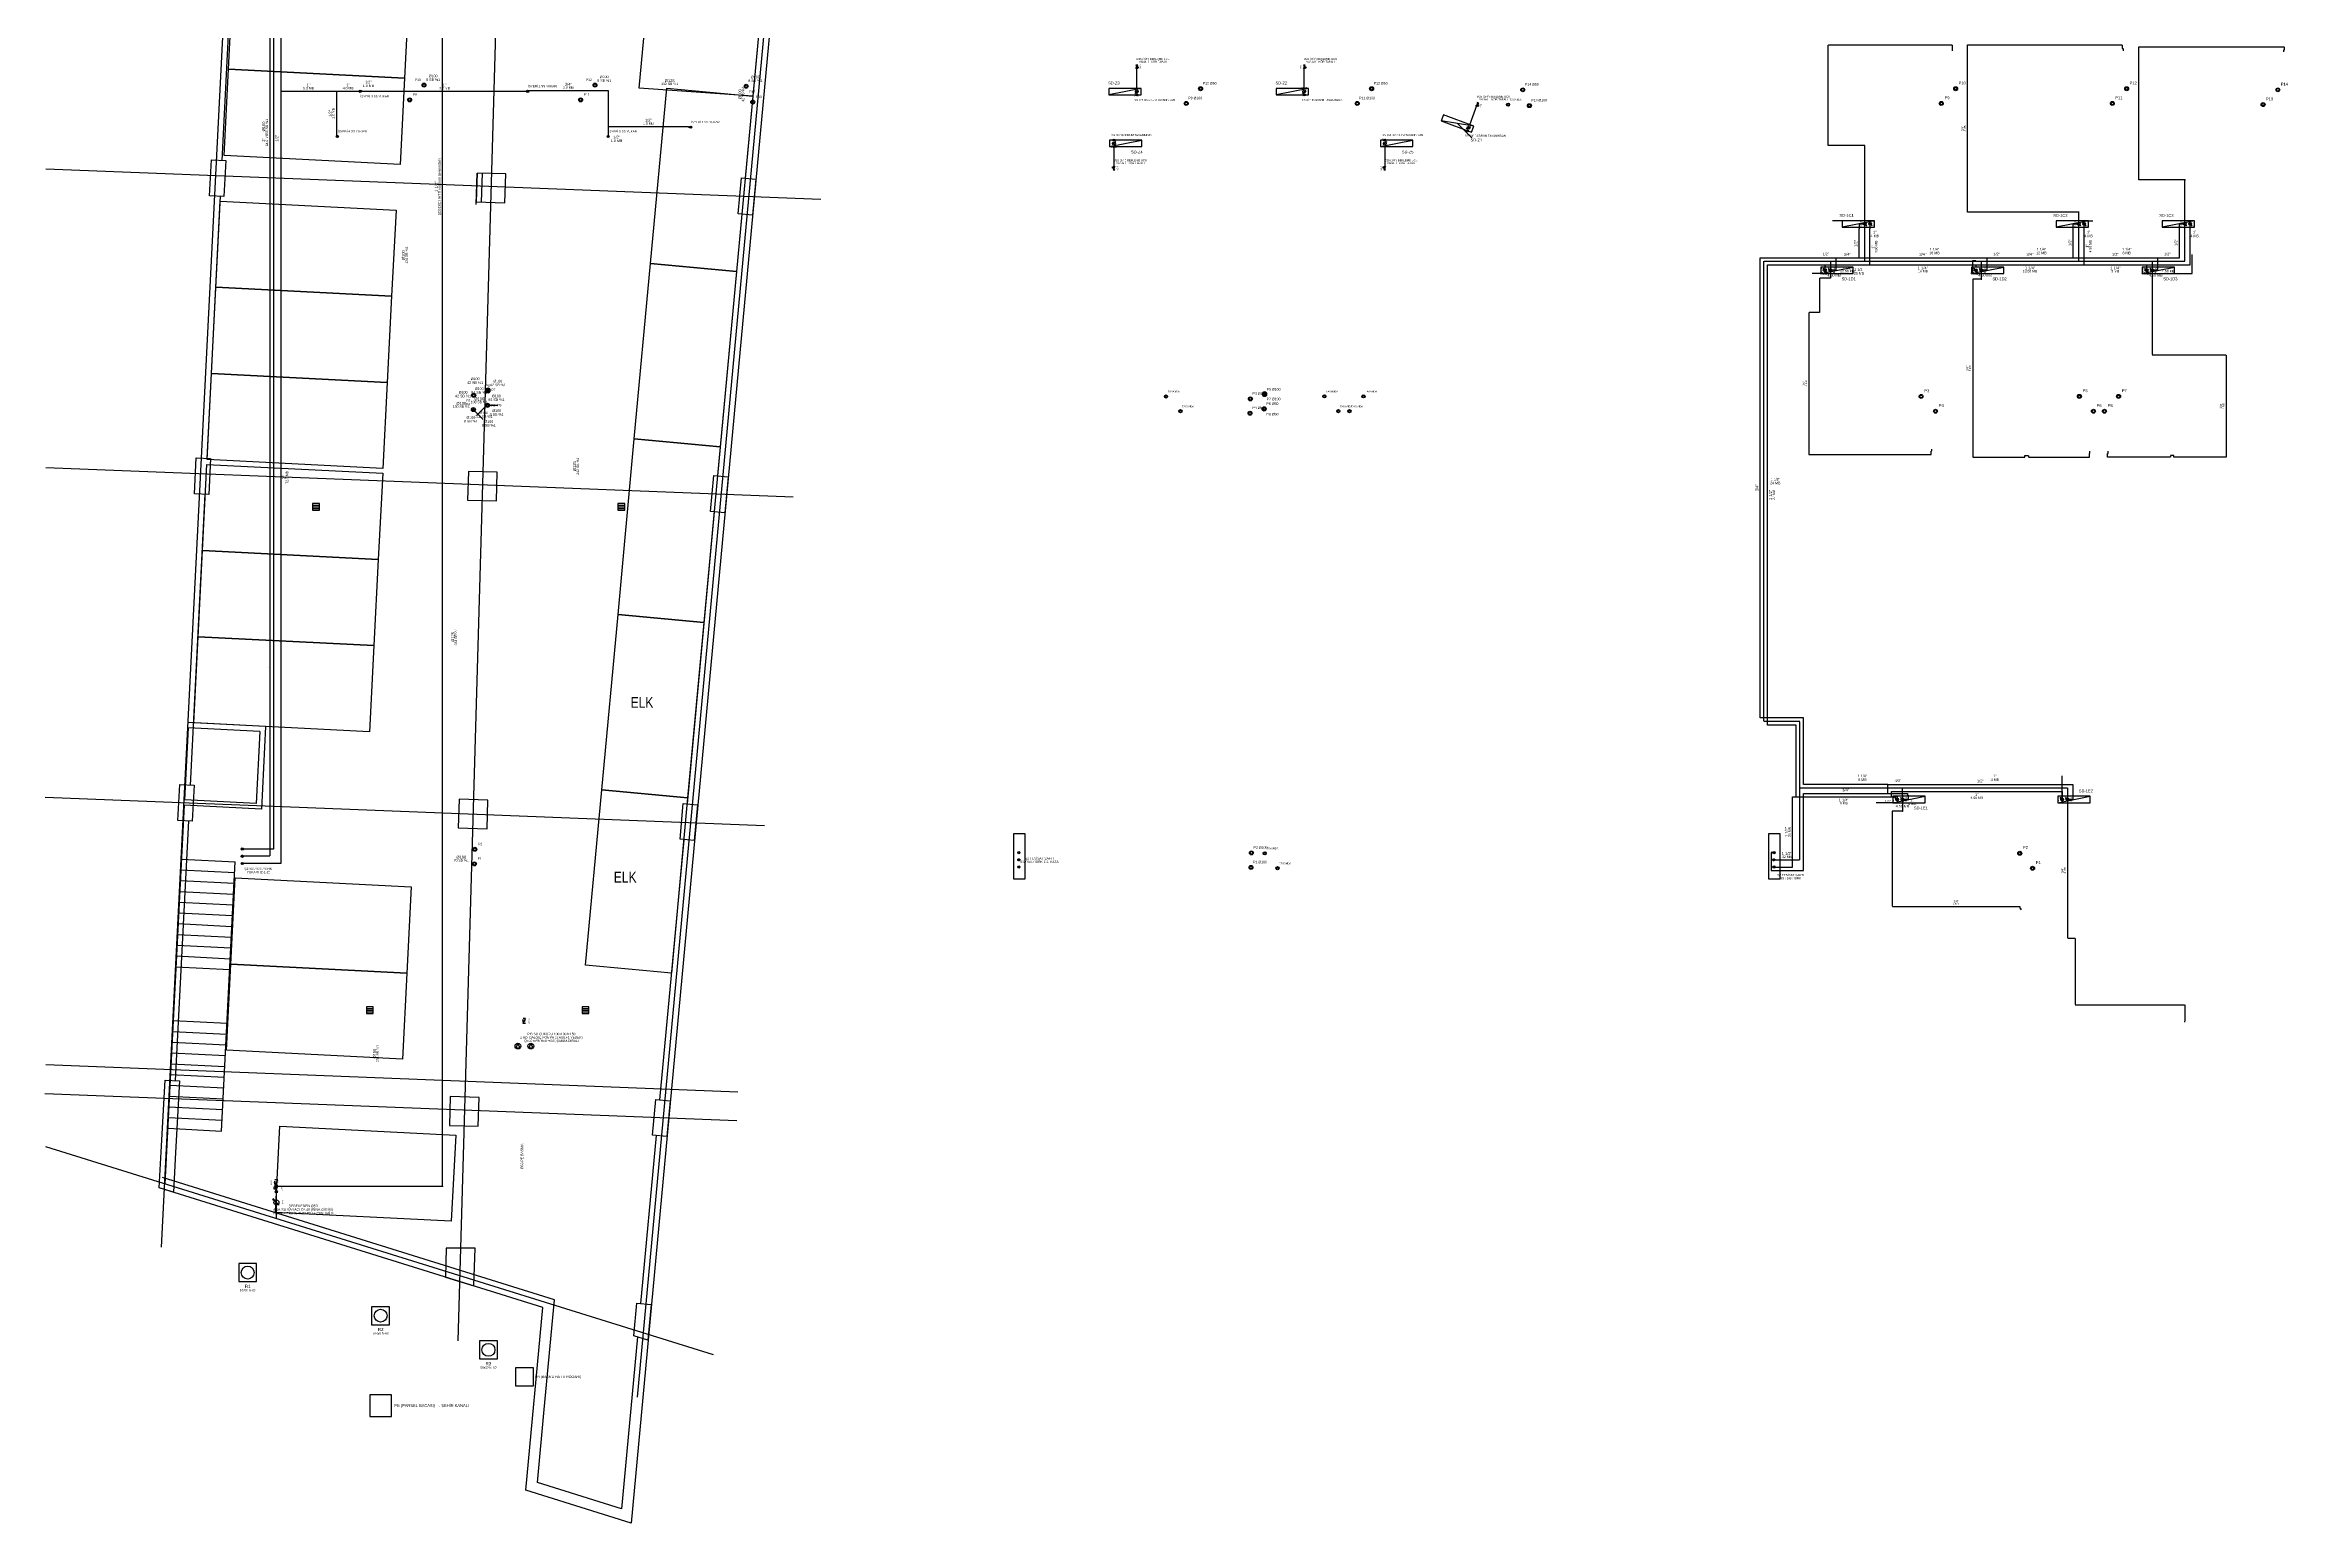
# Model space of a CAD drawing. Header units: centimetres. Extents: x 247996 to 314900, y -468471 to -440326.
# Drawn here: x 250199 to 256438, y -447705 to -443593 of the extents above; entities that cross this region are included whole.
import ezdxf
from ezdxf.enums import TextEntityAlignment as Align

# ---------------------------------------------------------------- set-up
doc = ezdxf.new("R2010")
doc.units = ezdxf.units.CM
for name, pattern in [('0', [500, 500]), ('BASMA HATTI', [0.375, 0.25, -0.125]), ('PIS', [2.625, 2.5, -0.09, -0.035])]:
    doc.linetypes.add(name, pattern=pattern)
for name, color, linetype in [('SCOTT-MIM-GUNCEL-BODRUM', 8, 'Continuous'), ('SCOTT-MTY-CİHAZ', 135, 'Continuous'), ('SCOTT-MTY-PISSU-BORU', 6, 'PIS'), ('SCOTT-MTY-PISSU-KOLON', 211, 'Continuous'), ('SCOTT-MTY-PISSU-KOLONNO', 211, 'Continuous'), ('SCOTT-MTY-ROGAR', 5, 'Continuous'), ('SCOTT-MTY-SAYAC', 3, 'Continuous'), ('SCOTT-MTY-SIRKULASYON-BORU', 31, 'Continuous'), ('SCOTT-MTY-TES-NOT', 1, 'Continuous'), ('SCOTT-MTY-TES-SAFT', 8, 'Continuous'), ('SCOTT-MTY-VANA', 1, 'Continuous')]:
    doc.layers.add(name, color=color, linetype=linetype)
for name, color, linetype, lineweight in [('SCOTT-MTY-PISSU-CAP', 211, 'Continuous', 30), ('SCOTT-MTY-SICAKSU-BORU', 1, 'BASMA HATTI', 30), ('SCOTT-MTY-SOGUKSU-BORU', 5, '0', 30), ('SCOTT-MTY-TEMIZSU-CAP', 101, 'Continuous', 30)]:
    doc.layers.add(name, color=color, linetype=linetype, lineweight=lineweight)
doc.styles.add('CAP', font='wturkce.SHX', dxfattribs={"width": 0.65})
doc.styles.add('ROTAS', font='arial.ttf')

# ---------------------------------------------------------------- blocks, each defined once
blk = doc.blocks.new('T-KOLON-T')
blk.add_hatch(color=7).paths.add_polyline_path([(3, 0), (2.8, 1.1), (2.1, 2.1), (1.1, 2.8), (0, 3), (-1.1, 2.8), (-2.1, 2.1), (-2.8, 1.1), (-3, 0), (-2.8, -1.1), (-2.1, -2.1), (-1.1, -2.8), (0, -3), (1.1, -2.8), (2.1, -2.1), (2.8, -1.1)])
blk.add_circle((0, 0), 3)
blk = doc.blocks.new('T-DOLAP')
blk.add_line((-45, -9), (45, 9))
blk.add_lwpolyline([(-45, -9), (45, -9), (45, 9), (-45, 9)], close=True)
blk = doc.blocks.new('MTY-SU SAYACI')
at = {"layer": 'SCOTT-MTY-VANA'}
blk.add_hatch(color=256, dxfattribs=at).paths.add_polyline_path([(9.8, 9.8), (5.6, 7), (7, 5.6)])
for p, q in [((-7.3, -7.3), (6.3, 6.3)), ((5.6, 7), (9.8, 9.8)), ((7, 5.6), (5.6, 7)), ((7, 5.6), (9.8, 9.8))]:
    blk.add_line(p, q, dxfattribs=at)
blk.add_circle((0, 0), 7, dxfattribs=at)
blk.add_attdef('CAP', (-2.3, -1.2), '', height=2.5, rotation=45, dxfattribs=at)
blk = doc.blocks.new('T-KOLON-P')
for radius in [5.5, 3.5]:
    blk.add_circle((0, 0), radius)
blk = doc.blocks.new('MTY-KURESEL VANA')
at = {"layer": 'SCOTT-MTY-VANA'}
for p, q in [((0, 0), (0, 8)), ((0, 8), (8, 8))]:
    blk.add_line(p, q, dxfattribs=at)
blk.add_lwpolyline([(-10, 5), (-10, -5), (10, 5), (10, -5), (-10, 5)], dxfattribs=at)
blk.add_attdef('CAP', (-1.1, -2.7), '', height=2.5, dxfattribs=at)
blk = doc.blocks.new('MTY-CEKVALF VANA')
at = {"layer": 'SCOTT-MTY-VANA'}
h = blk.add_hatch(color=256, dxfattribs=at)
edge = h.paths.add_edge_path()
edge.add_arc((-10, 5), 1.41, 180, 540, ccw=False)
for p, q in [((-10, -5), (-10, 5)), ((-10, 5), (10, -5)), ((-5.6, 5), (5.6, 5)), ((5.6, 5), (0, 7.3)), ((10, -5), (10, 5))]:
    blk.add_line(p, q, dxfattribs=at)
at = {"layer": 'SCOTT-MTY-VANA', "style": 'CAP', "width": 0.65}
blk.add_attdef('CAP', (5.3, -2.7), '', height=5, rotation=153.43495, dxfattribs=at)
blk = doc.blocks.new('T-POMPA')
blk.add_lwpolyline([(-5, -6), (7, 0), (-5, 6)], close=True)
blk.add_circle((0, 0), 8)
blk = doc.blocks.new('T-YER-SUZGECI')
for p, q in [((-6, 4), (6, 4)), ((-6, 0), (6, 0)), ((-6, -4), (6, -4))]:
    blk.add_line(p, q)
blk.add_lwpolyline([(-8, -8), (8, -8), (8, 8), (-8, 8)], close=True)

msp = doc.modelspace()

# ---------------------------------------------------------------- linework, layer by layer
at = {"layer": 'SCOTT-MIM-GUNCEL-BODRUM'}
for p, q in [((250523.5, -446937.7), (250734.2, -442784.9)), ((251474.6, -442784.9), (251348.2, -447197.8)), ((252271.7, -442784.9), (251847, -447355.1)), ((250201.8, -443937.6), (252357.5, -444022.3)), ((251398.7, -444037.2), (251401.2, -443949.7)), ((251413.9, -444030.1), (251416.2, -443950.1)), ((250201.8, -444768.2), (252280.6, -444850)), ((250821.1, -445324.3), (250821.1, -445324.3)), ((250812.7, -445489.1), (250598, -445478.2)), ((250812.7, -445489.1), (250801.1, -445718.8)), ((250597.2, -445493.2), (250587.1, -445692.9)), ((250797, -445503.3), (250597.2, -445493.2)), ((250797, -445503.3), (250786.8, -445703)), ((250199.3, -445685.6), (252201.2, -445764.3)), ((250586.3, -445707.9), (250532.9, -446761.4)), ((250801.1, -445718.8), (250586.3, -445707.9)), ((250786.8, -445703), (250587.1, -445692.9)), ((250578.7, -445857.7), (250728.5, -445865.3)), ((250690.6, -446614.3), (250728.5, -445865.3)), ((250575.7, -445917.6), (250725.5, -445925.2)), ((250577.2, -445887.7), (250727, -445895.3)), ((250572.7, -445977.5), (250722.5, -445985.1)), ((250574.2, -445947.6), (250724, -445955.2)), ((250569.6, -446037.5), (250719.4, -446045.1)), ((250571.1, -446007.5), (250720.9, -446015.1)), ((250571.1, -446007.5), (250720.9, -446015.1)), ((250566.6, -446097.4), (250716.4, -446105)), ((250568.1, -446067.4), (250717.9, -446075)), ((250563.5, -446157.3), (250713.4, -446164.9)), ((250565.1, -446127.4), (250714.9, -446134.9)), ((250554.4, -446337.1), (250704.2, -446344.7)), ((250555.9, -446307.1), (250705.8, -446314.7)), ((250549.9, -446427), (250699.7, -446434.6)), ((250551.4, -446397), (250701.2, -446404.6)), ((250552.9, -446367), (250702.7, -446374.6)), ((250201.8, -446429.5), (252126.8, -446505.2)), ((250546.8, -446486.9), (250696.6, -446494.5)), ((250548.4, -446456.9), (250698.2, -446464.5)), ((250548.4, -446456.9), (250698.2, -446464.5)), ((250198.6, -446509.5), (252123.7, -446585.1)), ((250543.8, -446546.8), (250693.6, -446554.4)), ((250545.3, -446516.9), (250695.1, -446524.4)), ((250540.8, -446606.7), (250690.6, -446614.3)), ((250542.3, -446576.8), (250692.1, -446584.4)), ((252058.8, -447237.2), (250201.8, -446658.2))]:
    msp.add_line(p, q, dxfattribs=at)
for points in [[(250405.6, -440499), (252222.4, -440505.1), (252252.9, -443150.8), (251829.9, -447705.1), (251537.1, -447613.8), (251584.3, -447105), (250517, -446772.2)], [(250692.1, -443914.2), (250728.6, -443195)], [(251897.6, -443225.6), (252213.7, -443247.8), (252168.4, -443735.7), (251852.3, -443713.5), (251897.6, -443225.6)], [(252213.7, -443247.8), (252147.2, -443964.2)], [(251211.5, -443446.1), (251199.4, -443685.8), (250710, -443661), (250722.1, -443421.3), (251211.5, -443446.1)], [(251199.4, -443685.8), (251187.2, -443925.5), (250697.9, -443900.7), (250710, -443661), (251199.4, -443685.8)], [(251929.4, -443713.5), (252168.4, -443735.7), (252123.1, -444223.6), (251884.1, -444201.4), (251929.4, -443713.5)], [(250662, -443912.6), (250701.9, -443914.7), (250696.9, -444014.5), (250656.9, -444012.5), (250662, -443912.6)], [(251401.2, -443949.7), (251398.9, -444029.6), (251478.9, -444031.9), (251481.2, -443952), (251401.2, -443949.7)], [(252137.1, -443963.2), (252176.9, -443966.9), (252167.6, -444066.5), (252127.8, -444062.8), (252137.1, -443963.2)], [(250650.1, -444743.2), (250687.1, -444014)], [(251175.8, -444052.4), (251163.6, -444292.1), (250674.2, -444267.3), (250686.4, -444027.6), (251175.8, -444052.4)], [(252137.9, -444063.7), (252070.3, -444791.9)], [(251884.1, -444201.4), (252123.1, -444223.6), (252077.8, -444711.5), (251838.8, -444689.3), (251884.1, -444201.4)], [(251163.6, -444292.1), (251151.5, -444531.8), (250662.1, -444507), (250674.2, -444267.3), (251163.6, -444292.1)], [(251151.5, -444531.8), (251139.3, -444771.4), (250650, -444746.7), (250662.1, -444507), (251151.5, -444531.8)], [(250620, -444741.7), (250659.9, -444743.7), (250654.8, -444843.6), (250614.9, -444841.5), (250620, -444741.7)], [(251838.8, -444689.3), (252077.8, -444711.5), (252032.5, -445199.4), (251793.5, -445177.2), (251838.8, -444689.3)], [(251138.7, -444784.6), (251126.5, -445024.3), (250637.2, -444999.6), (250649.3, -444759.9), (251138.7, -444784.6)], [(251377.4, -444779.3), (251375.1, -444859.3), (251455.1, -444861.6), (251457.4, -444781.6), (251377.4, -444779.3)], [(252060.1, -444791), (252100, -444794.7), (252090.7, -444894.3), (252050.9, -444890.6), (252060.1, -444791)], [(250604.1, -445651.9), (250645.1, -444843.1)], [(252061.1, -444891.5), (251985.6, -445704.3)], [(251126.5, -445024.3), (251114.4, -445264), (250625, -445239.2), (250637.2, -444999.6), (251126.5, -445024.3)], [(251793.5, -445177.2), (252032.5, -445199.4), (251987.2, -445687.3), (251748.2, -445665.1), (251793.5, -445177.2)], [(251114.4, -445264), (251102.3, -445503.7), (250612.9, -445478.9), (250625, -445239.2), (251114.4, -445264)], [(250573.8, -445650.3), (250613.7, -445652.4), (250608.6, -445752.2), (250568.7, -445750.2), (250573.8, -445650.3)], [(251748.2, -445665.1), (251987.2, -445687.3), (251941.9, -446175.2), (251702.9, -446153), (251748.2, -445665.1)], [(251351.3, -445691.3), (251349, -445771.3), (251429, -445773.6), (251431.3, -445693.6), (251351.3, -445691.3)], [(251975.2, -445703.4), (252015, -445707.1), (252005.8, -445806.6), (251966, -445802.9), (251975.2, -445703.4)], [(250562.5, -446474.1), (250599.1, -445751.7)], [(251976.3, -445803.9), (251909.2, -446527.3)], [(251217.9, -445935.2), (251205.8, -446174.9), (250716.4, -446150.1), (250728.5, -445910.4), (251217.9, -445935.2)], [(251205.8, -446174.9), (251193.6, -446414.6), (250704.3, -446389.8), (250716.4, -446150.1), (251205.8, -446174.9)], [(250522.1, -446672.3), (250533, -446472.6)], [(250533, -446472.6), (250573, -446474.6), (250562, -446674.4)], [(251326.8, -446518.6), (251324.5, -446598.6), (251404.4, -446600.9), (251406.7, -446520.9), (251326.8, -446518.6)], [(251898.7, -446526.3), (251938.6, -446530), (251929.3, -446629.6), (251889.5, -446625.9), (251898.7, -446526.3)], [(251341.8, -446625.6), (251329.7, -446865.3), (250840.3, -446840.5), (250852.5, -446600.9), (251341.8, -446625.6)], [(250562, -446674.3), (250556.4, -446784.5), (250517, -446772.2), (250522.1, -446672.3)], [(250536.9, -446673), (250536.9, -446673)], [(250536.9, -446673.1), (250536.9, -446673.1)], [(250855.4, -446622.3), (250855.4, -446622.3)], [(251899.9, -446626.9), (251856.5, -447093.8)], [(251847.9, -447187.2), (251803.5, -447665.4), (251569.2, -447592.4), (251588.1, -447388.8), (251616.5, -447083.6), (250526, -446743.5)], [(251315.5, -446940.5), (251313.2, -447020.4), (251392.6, -447045.2), (251395.6, -446940.5), (251315.5, -446940.5)], [(251846.1, -447092.9), (251885.9, -447096.6), (251876.7, -447196.1), (251837.6, -447184), (251846.1, -447092.9)]]:
    msp.add_lwpolyline(points, dxfattribs=at)
at = {"layer": 'SCOTT-MTY-PISSU-CAP'}
for p, q in [((251390.5, -444607.5), (251418.5, -444635.5)), ((251427.7, -444596.1), (251399.7, -444624.1))]:
    msp.add_line(p, q, dxfattribs=at)
at = {"layer": 'SCOTT-MTY-PISSU-KOLONNO'}
msp.add_line((251430.4, -444595.2), (251458.4, -444595.2), dxfattribs=at)
at = {"layer": 'SCOTT-MTY-ROGAR'}
for points in [[(250738, -447033), (250788, -447033), (250788, -446983), (250738, -446983)], [(251108, -447153), (251158, -447153), (251158, -447103), (251108, -447103)], [(251408, -447248), (251458, -447248), (251458, -447198), (251408, -447198)], [(251508, -447323), (251558, -447323), (251558, -447273), (251508, -447273)], [(251103, -447408), (251163, -447408), (251163, -447348), (251103, -447348)]]:
    msp.add_lwpolyline(points, close=True, dxfattribs=at)
for centre in [(250763, -447008), (251133, -447128), (251433, -447223)]:
    msp.add_circle(centre, 18, dxfattribs=at)
at = {"layer": 'SCOTT-MTY-SAYAC'}
msp.add_line((254129.2, -443811.9), (254169.2, -443851.9), dxfattribs=at)
at = {"layer": 'SCOTT-MTY-SICAKSU-BORU'}
for points in [[(250850, -441820), (250850, -441865), (250825, -441865), (250825, -445850), (250748, -445850)], [(255263, -444082), (255263, -443873), (255161, -443873), (255161, -443593), (255506, -443593), (255506, -443603), (255505.5, -443603), (255505.5, -443609.1)], [(255858, -444082), (255858, -444058), (255859, -444058), (255549, -444058), (255549, -443593), (255979, -443593), (255979, -443603), (255981.4, -443603), (255981.4, -443609.1)], [(256153, -444082), (256153, -443968), (256155, -443968), (256025, -443968), (256025, -443598), (256430, -443598), (256430, -443608), (256427.7, -443608), (256427.7, -443612.2)], [(255263, -444100), (255263, -444082)], [(255263, -444195), (255263, -444100)], [(255858, -444100), (255858, -444082)], [(255858, -444195), (255858, -444100)], [(256062, -444195), (256153, -444195), (256153, -444100)], [(256153, -444100), (256153, -444082)], [(255082, -445660), (255082, -445475), (254982, -445475), (254982, -444195), (255167, -444195)], [(255167, -444229), (255167, -444242), (255167.1, -444242), (255137.1, -444242), (255137.1, -444337), (255107.1, -444337), (255107.1, -444732), (255447.1, -444732), (255447.1, -444722), (255449.4, -444722), (255449.4, -444717.8)], [(255167, -444195), (255263, -444195)], [(255167, -444195), (255167, -444211)], [(255167, -444211), (255167, -444229)], [(255263, -444195), (255587, -444195)], [(255587, -444229), (255587, -444245), (255588, -444245), (255563, -444245), (255563, -444740), (255708, -444740), (255708, -444735), (255718, -444735), (255718, -444740), (255888, -444740), (255888, -444730), (255888.9, -444730), (255888.9, -444722.8)], [(255587, -444195), (255858, -444195)], [(255587, -444195), (255587, -444211)], [(255587, -444211), (255587, -444229)], [(255858, -444195), (256062, -444195)], [(256062, -444229), (256062, -444455), (256268, -444455), (256268, -444740), (256123, -444740), (256123, -444735), (256113, -444735), (256113, -444740), (255938, -444740), (255938, -444730), (255939.8, -444730), (255939.8, -444722.8)], [(256062, -444195), (256062, -444211)], [(256062, -444211), (256062, -444229)], [(255010, -445860), (255082, -445860), (255082, -445660)], [(255082, -445660), (255367, -445660)], [(255367, -445660), (255827, -445660), (255827, -445683)], [(255367, -445660), (255367, -445680), (255368, -445680), (255368, -445683)], [(255368, -445701), (255368, -445725), (255369.1, -445725), (255339.1, -445725), (255339.1, -445990), (255694.1, -445990), (255694.1, -445995), (255696.6, -445995), (255696.6, -446000.4)], [(255368, -445683), (255368, -445701)], [(255827, -445683), (255827, -445701)], [(255827, -445701), (255827, -446078), (255848, -446078), (255848, -446263), (256153, -446263), (256153, -446308), (256152.8, -446308), (256152.8, -446311.5)]]:
    msp.add_lwpolyline(points, dxfattribs=at)
at = {"layer": 'SCOTT-MTY-SIRKULASYON-BORU'}
for points in [[(251363, -441118), (251140, -441118), (251140, -441810), (250450, -441810), (250450, -441835), (250448, -441835), (250448, -441845), (250450, -441845), (250450, -441875), (250835, -441875), (250835, -445830), (250748, -445830)], [(255247, -444185), (255247, -444105), (255248, -444105), (255248, -444100)], [(255248, -444100), (255248, -444091), (255263, -444091)], [(255843, -444100), (255843, -444091), (255858, -444091)], [(255843, -444185), (255843, -444100)], [(256077, -444185), (256138, -444185), (256138, -444100)], [(256138, -444100), (256138, -444091), (256153, -444091)], [(255327, -445650), (255092, -445650), (255092, -445465), (254972, -445465), (254972, -444185), (255182, -444185)], [(255182, -444211), (255182, -444220), (255167, -444220)], [(255182, -444185), (255247, -444185)], [(255182, -444185), (255182, -444211)], [(255247, -444185), (255602, -444185)], [(255602, -444211), (255602, -444220), (255587, -444220)], [(255602, -444185), (255843, -444185)], [(255602, -444185), (255602, -444211)], [(255843, -444185), (256077, -444185)], [(256077, -444211), (256077, -444220), (256062, -444220)], [(256077, -444185), (256077, -444211)], [(255010, -445840), (255002, -445840), (255002, -445890), (255092, -445890), (255092, -445675), (255327, -445675)], [(255327, -445675), (255327, -445650)], [(255327, -445650), (255842, -445650), (255842, -445683)], [(255327, -445675), (255382, -445675), (255382, -445680), (255383, -445680), (255383, -445683)], [(255383, -445683), (255383, -445692), (255368, -445692)], [(255842, -445683), (255842, -445692), (255827, -445692)]]:
    msp.add_lwpolyline(points, dxfattribs=at)
at = {"layer": 'SCOTT-MTY-SOGUKSU-BORU'}
for points in [[(250843, -446768), (251305, -446768), (251305, -446770), (251305, -441205), (251375, -441205), (251375, -440710), (251035, -440710), (251035, -440708), (251028, -440708)], [(250855, -441800), (250855, -443722)], [(253237, -443714), (253237, -443654)], [(253703, -443714), (253703, -443654)], [(250855, -443722), (250855, -445870), (250748, -445870)], [(250855, -443722), (251010, -443722)], [(251010, -443722), (251010, -443845), (251012.5, -443845), (251012.5, -443848)], [(251010, -443722), (251075, -443722)], [(251075, -443722), (251075, -443720), (251080, -443720), (251080, -443722), (251542, -443722)], [(251075, -443722), (251076, -443722)], [(251542, -443722), (251545, -443722), (251545, -443720), (251766, -443720), (251766, -443820)], [(254163.3, -443815), (254184.3, -443758.8)], [(251766, -443820), (251990, -443820), (251990, -443821.9), (251996, -443821.9)], [(251766, -443820), (251766, -443848)], [(253173.5, -443876), (253173.5, -443936)], [(253927, -443876), (253927, -443936)], [(255278, -444082), (255172.7, -444082)], [(255277, -444205), (255277, -444105), (255278, -444105), (255278, -444100)], [(255278, -444100), (255278, -444082)], [(255873, -444100), (255873, -444082)], [(255873, -444082), (255897.3, -444082)], [(255873, -444205), (255873, -444100)], [(256047, -444205), (256168, -444205), (256168, -444100)], [(256168, -444082), (256098, -444082)], [(256168, -444100), (256168, -444082)], [(256047, -444229), (256038, -444229), (256174, -444229), (256174, -444176)], [(255072, -445685), (255072, -445485), (254992, -445485), (254992, -444205), (255152, -444205)], [(255152, -444229), (255116.5, -444229)], [(255152, -444205), (255277, -444205)], [(255152, -444205), (255152, -444211)], [(255152, -444211), (255152, -444229)], [(255277, -444205), (255572, -444205)], [(255572, -444229), (255563, -444229), (255563, -444193), (255572, -444193)], [(255572, -444205), (255873, -444205)], [(255572, -444205), (255572, -444211)], [(255873, -444205), (256047, -444205)], [(256047, -444205), (256047, -444211)], [(256047, -444211), (256047, -444229)], [(255337, -445685), (255337, -445670), (255812, -445670), (255812, -445683)], [(255812, -445701), (255812, -445626.3)], [(255010, -445880), (255062, -445880), (255062, -445685), (255072, -445685)], [(255072, -445685), (255337, -445685)], [(255353, -445701), (255294.5, -445701)], [(255337, -445685), (255347, -445685), (255347, -445683), (255353, -445683)], [(255353, -445683), (255353, -445701)], [(255812, -445683), (255812, -445701)], [(250843, -446858), (250843, -446768)]]:
    msp.add_lwpolyline(points, dxfattribs=at)
at = {"layer": 'SCOTT-MTY-TES-SAFT'}
for points in [[(252894, -445913), (252926, -445913), (252926, -445788), (252894, -445788)], [(254995, -445913), (255027, -445913), (255027, -445788), (254995, -445788)]]:
    msp.add_lwpolyline(points, close=True, dxfattribs=at)

# ---------------------------------------------------------------- block references
at = {"layer": 'SCOTT-MTY-CİHAZ', "rotation": 90}
for p in [(251515, -446378), (251551, -446378)]:
    msp.add_blockref('T-POMPA', p, dxfattribs=at)
at = {"layer": 'SCOTT-MTY-PISSU-BORU', "xscale": 1.2, "yscale": 1.2}
for p in [(250953, -444878), (251803, -444878), (251103, -446278), (251703, -446278)]:
    msp.add_blockref('T-YER-SUZGECI', p, dxfattribs=at)
at = {"layer": 'SCOTT-MTY-PISSU-KOLON'}
for p in [(251213.6, -443746), (251253.6, -443704.9), (251689.5, -443746), (251729.5, -443704.9), (252150.1, -443708), (253414.6, -443714.9), (253890.5, -443714.9), (254311.1, -443718), (255515.6, -443714.9), (255991.5, -443714.9), (256412.1, -443718), (252168.5, -443752.1), (253374.6, -443756), (253850.5, -443756), (254329.5, -443762.1), (255475.6, -443756), (255951.5, -443756), (256371, -443759.1), (251431.5, -444556), (251431.6, -444552.9), (251391, -444607.5), (251392.1, -444567.7), (251430.4, -444595.2), (251430.4, -444596.1), (253552, -444617.5), (253553.1, -444577.7), (253591.4, -444605.2), (253591.4, -444606.1), (253592.5, -444566), (253592.6, -444562.9), (255419.5, -444571), (255459.5, -444612), (255859.9, -444570.8), (255899, -444612), (255929.7, -444612), (255968.8, -444570.8), (251393.9, -445871.2), (251395, -445830.6), (253556, -445840.6), (255693.9, -445841.7), (253554.9, -445881.2), (255729.5, -445883.3)]:
    msp.add_blockref('T-KOLON-P', p, dxfattribs=at)
at = {"layer": 'SCOTT-MTY-PISSU-KOLON', "xscale": 0.8, "yscale": 0.8}
for p in [(254270, -443759.1), (253318.5, -444571), (253358.5, -444612), (253758.9, -444570.8), (253798, -444612), (253828.7, -444612), (253867.8, -444570.8), (253592.9, -445841.7), (253628.5, -445883.3)]:
    msp.add_blockref('T-KOLON-P', p, dxfattribs=at)
at = {"layer": 'SCOTT-MTY-SAYAC'}
for p, rotation in [((253204, -443723), 180), ((253670, -443723), 180), ((254129.2, -443811.9), 159.4909442008655), ((255245, -444091), 180), ((255840, -444091), 180), ((256135, -444091), 180)]:
    msp.add_blockref('T-DOLAP', p, dxfattribs=dict(at, rotation=rotation))
ref = msp.add_blockref('MTY-SU SAYACI', (253237, -443723), dxfattribs=dict(at, xscale=0.55, yscale=0.55, rotation=180))
ref.add_attrib('CAP', 'DN20', (253238.3, -443722.4), dxfattribs={"height": 1.38, "rotation": 225})
ref = msp.add_blockref('MTY-SU SAYACI', (253703, -443723), dxfattribs=dict(at, xscale=0.55, yscale=0.55, rotation=180))
ref.add_attrib('CAP', 'DN20', (253704.3, -443722.4), dxfattribs={"height": 1.38, "rotation": 225})
for p in [(253206.5, -443867), (253960, -443867), (255185, -444220), (255605, -444220), (256080, -444220), (255386, -445692), (255845, -445692)]:
    msp.add_blockref('T-DOLAP', p, dxfattribs=at)
ref = msp.add_blockref('MTY-SU SAYACI', (253173.5, -443867), dxfattribs=dict(at, xscale=0.55, yscale=0.55))
ref.add_attrib('CAP', 'DN20', (253172.2, -443867.6), dxfattribs={"height": 1.38, "rotation": 45})
ref = msp.add_blockref('MTY-SU SAYACI', (253927, -443867), dxfattribs=dict(at, xscale=0.55, yscale=0.55))
ref.add_attrib('CAP', 'DN20', (253925.7, -443867.6), dxfattribs={"height": 1.38, "rotation": 45})
ref = msp.add_blockref('MTY-SU SAYACI', (254160.1, -443823.4), dxfattribs=dict(at, xscale=0.55, yscale=0.55, rotation=159.4909442008655))
ref.add_attrib('CAP', 'DN20', (254161.5, -443823.3), dxfattribs={"height": 1.38, "rotation": 204.49094})
ref = msp.add_blockref('MTY-SU SAYACI', (255263, -444091), dxfattribs=dict(at, xscale=0.55, yscale=0.55, rotation=270))
ref.add_attrib('CAP', 'DN20', (255262.4, -444089.7), dxfattribs={"height": 1.38, "rotation": 315})
ref = msp.add_blockref('MTY-SU SAYACI', (255278, -444091), dxfattribs=dict(at, xscale=0.55, yscale=0.55, rotation=270))
ref.add_attrib('CAP', 'DN20', (255277.4, -444089.7), dxfattribs={"height": 1.38, "rotation": 315})
ref = msp.add_blockref('MTY-SU SAYACI', (255858, -444091), dxfattribs=dict(at, xscale=0.55, yscale=0.55, rotation=270))
ref.add_attrib('CAP', 'DN20', (255857.4, -444089.7), dxfattribs={"height": 1.38, "rotation": 315})
ref = msp.add_blockref('MTY-SU SAYACI', (255873, -444091), dxfattribs=dict(at, xscale=0.55, yscale=0.55, rotation=270))
ref.add_attrib('CAP', 'DN20', (255872.4, -444089.7), dxfattribs={"height": 1.38, "rotation": 315})
ref = msp.add_blockref('MTY-SU SAYACI', (256153, -444091), dxfattribs=dict(at, xscale=0.55, yscale=0.55, rotation=270))
ref.add_attrib('CAP', 'DN20', (256152.4, -444089.7), dxfattribs={"height": 1.38, "rotation": 315})
ref = msp.add_blockref('MTY-SU SAYACI', (256168, -444091), dxfattribs=dict(at, xscale=0.55, yscale=0.55, rotation=270))
ref.add_attrib('CAP', 'DN20', (256167.4, -444089.7), dxfattribs={"height": 1.38, "rotation": 315})
ref = msp.add_blockref('MTY-SU SAYACI', (255152, -444220), dxfattribs=dict(at, xscale=0.55, yscale=0.55, rotation=90))
ref.add_attrib('CAP', 'DN20', (255152.6, -444221.3), dxfattribs={"height": 1.38, "rotation": 135})
ref = msp.add_blockref('MTY-SU SAYACI', (255167, -444220), dxfattribs=dict(at, xscale=0.55, yscale=0.55, rotation=90))
ref.add_attrib('CAP', 'DN20', (255167.6, -444221.3), dxfattribs={"height": 1.38, "rotation": 135})
ref = msp.add_blockref('MTY-SU SAYACI', (255572, -444220), dxfattribs=dict(at, xscale=0.55, yscale=0.55, rotation=90))
ref.add_attrib('CAP', 'DN20', (255572.6, -444221.3), dxfattribs={"height": 1.38, "rotation": 135})
ref = msp.add_blockref('MTY-SU SAYACI', (255587, -444220), dxfattribs=dict(at, xscale=0.55, yscale=0.55, rotation=90))
ref.add_attrib('CAP', 'DN20', (255587.6, -444221.3), dxfattribs={"height": 1.38, "rotation": 135})
ref = msp.add_blockref('MTY-SU SAYACI', (256047, -444220), dxfattribs=dict(at, xscale=0.55, yscale=0.55, rotation=90))
ref.add_attrib('CAP', 'DN20', (256047.6, -444221.3), dxfattribs={"height": 1.38, "rotation": 135})
ref = msp.add_blockref('MTY-SU SAYACI', (256062, -444220), dxfattribs=dict(at, xscale=0.55, yscale=0.55, rotation=90))
ref.add_attrib('CAP', 'DN20', (256062.6, -444221.3), dxfattribs={"height": 1.38, "rotation": 135})
ref = msp.add_blockref('MTY-SU SAYACI', (255353, -445692), dxfattribs=dict(at, xscale=0.55, yscale=0.55, rotation=90))
ref.add_attrib('CAP', 'DN20', (255353.6, -445693.3), dxfattribs={"height": 1.38, "rotation": 135})
ref = msp.add_blockref('MTY-SU SAYACI', (255368, -445692), dxfattribs=dict(at, xscale=0.55, yscale=0.55, rotation=90))
ref.add_attrib('CAP', 'DN20', (255368.6, -445693.3), dxfattribs={"height": 1.38, "rotation": 135})
ref = msp.add_blockref('MTY-SU SAYACI', (255812, -445692), dxfattribs=dict(at, xscale=0.55, yscale=0.55, rotation=90))
ref.add_attrib('CAP', 'DN20', (255812.6, -445693.3), dxfattribs={"height": 1.38, "rotation": 135})
ref = msp.add_blockref('MTY-SU SAYACI', (255827, -445692), dxfattribs=dict(at, xscale=0.55, yscale=0.55, rotation=90))
ref.add_attrib('CAP', 'DN20', (255827.6, -445693.3), dxfattribs={"height": 1.38, "rotation": 135})
ref = msp.add_blockref('MTY-SU SAYACI', (250843, -446813), dxfattribs=dict(at, rotation=90))
ref.add_attrib('CAP', 'DN40', (250844.2, -446815.3), dxfattribs={"height": 2.5, "rotation": 135})
at = {"layer": 'SCOTT-MTY-SICAKSU-BORU'}
for p in [(250748, -445850), (252909, -445860), (255010, -445860)]:
    msp.add_blockref('T-KOLON-T', p, dxfattribs=at)
at = {"layer": 'SCOTT-MTY-SIRKULASYON-BORU'}
for p in [(250748, -445830), (252909, -445840), (255010, -445840)]:
    msp.add_blockref('T-KOLON-T', p, dxfattribs=at)
at = {"layer": 'SCOTT-MTY-SOGUKSU-BORU'}
for p in [(251076, -443722), (251542, -443722), (253237, -443732), (253703, -443732), (251012.5, -443848), (251766, -443848), (251995.9, -443821.9), (253173.5, -443858), (253927, -443858), (254156.9, -443831.9), (250748, -445870), (252909, -445880), (255010, -445880)]:
    msp.add_blockref('T-KOLON-T', p, dxfattribs=at)
at = {"layer": 'SCOTT-MTY-VANA'}
for p, xscale, yscale, rotation, values in [((253237, -443654), 0.5, 0.5, 270, {'CAP': 'DN20'}), ((253703, -443654), 0.5, 0.5, 270, {'CAP': 'DN20'}), ((254184.3, -443758.8), 0.5, 0.5, 249.4909442008655, {'CAP': 'DN20'}), ((253173.5, -443936), 0.5, 0.5, 90, {'CAP': 'DN20'}), ((253927, -443936), 0.5, 0.5, 90, {'CAP': 'DN20'}), ((250843, -446776), 0.8, 0.8, 90, {'CAP': 'DN40'})]:
    msp.add_blockref('MTY-KURESEL VANA', p, dxfattribs=dict(at, xscale=xscale, yscale=yscale, rotation=rotation)).add_auto_attribs(values)
ref = msp.add_blockref('MTY-CEKVALF VANA', (251533, -446308), dxfattribs=dict(at, xscale=0.7, yscale=0.7, rotation=90))
ref.add_attrib('CAP', 'DN50', (251534.9, -446304.3), dxfattribs={"height": 3.5, "rotation": 243.43495, "style": 'CAP'})
ref = msp.add_blockref('MTY-CEKVALF VANA', (250843, -446758), dxfattribs=dict(at, xscale=0.8, yscale=0.8, rotation=90))
ref.add_attrib('CAP', 'DN40', (250845.1, -446753.7), dxfattribs={"height": 4, "rotation": 243.43495, "style": 'CAP'})

# ---------------------------------------------------------------- texts
at = {"layer": 'SCOTT-MIM-GUNCEL-BODRUM', "style": 'ROTAS', "width": 0.8}
for p in [(251828.6, -445446), (251781.8, -445932.1)]:
    msp.add_text('ELK', height=30, dxfattribs=at).set_placement(p, align=Align.BOTTOM_LEFT)
at = {"layer": 'SCOTT-MTY-PISSU-CAP', "style": 'ROTAS', "width": 0.8}
for s, height, p in [('Ø100', 7.2, (251279.2, -443679.3)), ('Ø100', 7.2, (251755.1, -443681.8)), ('Ø100', 7.2, (252175.7, -443682.3)), ('8 SB %1', 7.2, (251279.2, -443689.7)), ('8 SB %1', 7.2, (251755.1, -443692.2)), ('192 SB %1', 6.8, (251937.2, -443701.4)), ('Ø125', 8, (251937.2, -443692.6)), ('8 SB %1', 7.2, (252175.7, -443692.8)), ('TAVANDA', 5, (254291.3, -443745.5)), ('Ø100', 7.2, (251362.4, -444559.3)), ('42 SB %1', 7.2, (251395.9, -444532.3)), ('Ø100', 7.2, (251395.9, -444521.9)), ('Ø100', 7.2, (251407.4, -444549.3)), ('42 SB %1', 7.2, (251459.2, -444538.7)), ('Ø100', 7.2, (251459.2, -444528.3)), ('TAVANDA', 5, (253339.8, -444557.4)), ('TAVANDA', 5, (253780.2, -444557.2)), ('TAVANDA', 5, (253889.1, -444557.2)), ('150 SB %1', 6.8, (251357.5, -444599)), ('42 SB %1', 7.2, (251362.4, -444569.8)), ('Ø100', 8, (251357.5, -444590.2)), ('100 SB %1', 6.8, (251407.5, -444586.4)), ('84 SB %1', 7.2, (251407.4, -444559.8)), ('Ø100', 8, (251407.5, -444577.6)), ('Ø100', 7.2, (251419.6, -444616.5)), ('92 SB %1', 7.2, (251455.1, -444580)), ('8 SB %1', 7.2, (251455.8, -444620.9)), ('Ø100', 7.2, (251455.1, -444569.5)), ('Ø100', 7.2, (251455.8, -444610.4)), ('TAVANDA', 5, (253379.8, -444598.4)), ('TAVANDA', 5, (253819.3, -444598.4)), ('TAVANDA', 5, (253850, -444598.4)), ('8 SB %1', 7.2, (251384.1, -444639.7)), ('Ø100', 7.2, (251384.1, -444629.3)), ('142 SB %1', 7.2, (251419.6, -444626.9)), ('8 SB %1', 7.2, (251434.1, -444651.2)), ('Ø100', 7.2, (251434.1, -444640.8)), ('70 SB %1', 6.8, (251357.5, -445861.4)), ('Ø100', 8, (251357.5, -445852.6)), ('TAVANDA', 5, (253614.2, -445828.1)), ('TAVANDA', 5, (253649.8, -445869.7)), ('2 AD. DALGIÇ POMPA (1 ASİL+1 YEDEK)', 6.5, (251608.2, -446353.9)), ('Q=10 m³/h H=8 mSS, ŞAMANDIRALI', 6.5, (251608.2, -446363.3)), ('PİS SU ÇUKURU 100x100 h:150', 6.5, (251608.2, -446344.4))]:
    msp.add_text(s, height=height, dxfattribs=at).set_placement(p, align=Align.MIDDLE_CENTER)
for s, height, p in [('Ø100', 8, (252132.6, -443730.1)), ('42 SB %1', 6.8, (252141.4, -443730.1)), ('50 SB %1', 6.8, (250816.4, -443820)), ('Ø100', 8, (250807.6, -443820)), ('Ø100', 8, (251196.2, -444178)), ('134 SB %1', 6.8, (251205, -444178)), ('Ø125', 8, (251672.6, -444765)), ('242 SB %1', 6.8, (251681.4, -444765)), ('Ø125', 8, (251333.6, -445240)), ('284 SB %1', 6.8, (251342.4, -445240)), ('Ø150', 8, (251115.6, -446399)), ('354 SB %1', 6.8, (251124.4, -446399)), ('Ø63 PE BASMA', 7, (251526.1, -446685))]:
    msp.add_text(s, height=height, rotation=90, dxfattribs=at).set_placement(p, align=Align.MIDDLE_CENTER)
at = {"layer": 'SCOTT-MTY-PISSU-KOLONNO', "style": 'ROTAS', "width": 0.8}
for s, height, p in [('P9', 6.5, (251228.7, -443731.3)), ('P10', 6.5, (251236.6, -443690.2)), ('P11', 6.5, (251706.5, -443731.3)), ('P12', 6.5, (251712.5, -443690.2)), ('P14', 6.5, (252167.1, -443722.7)), ('P13', 6.5, (252185.4, -443737.4)), ('P9 Ø100', 7, (253399.8, -443740.9)), ('P10 Ø50', 7, (253439.8, -443699.8)), ('P11 Ø100', 7, (253877.7, -443740.9)), ('P12 Ø50', 7, (253915.7, -443699.8)), ('P14 Ø50', 7, (254336.3, -443702.9)), ('P13 Ø100', 7, (254356.6, -443747)), ('P9', 8, (255491.6, -443740.2)), ('P10', 8, (255533.8, -443699.1)), ('P11', 8, (255969.7, -443740.2)), ('P12', 8, (256009.7, -443699.1)), ('P13', 8, (256389.2, -443743.3)), ('P14', 8, (256430.3, -443702.2)), ('P5', 6.5, (251431.5, -444541.3)), ('P7', 6.5, (251446.7, -444552.9)), ('P5 Ø100', 7, (253617.7, -444551)), ('P3', 8, (255435.5, -444555.2)), ('P5', 8, (255875.9, -444555)), ('P7', 8, (255984.8, -444555)), ('P4', 6.5, (251375.9, -444592.8)), ('P3', 6.5, (251377, -444582.4)), ('P6', 6.5, (251445.5, -444596.1)), ('P8', 6.5, (251463.5, -444595.2)), ('P4 Ø50', 7, (253575.3, -444602.5)), ('P3 Ø100', 7, (253578.4, -444562.7)), ('P6 Ø50', 7, (253614.6, -444591)), ('P8 Ø50', 7, (253614.6, -444620.3)), ('P7 Ø100', 7, (253617.8, -444578)), ('P4', 8, (255475.5, -444596.2)), ('P6', 8, (255915, -444596.2)), ('P8', 8, (255945.7, -444596.2)), ('P1', 6.5, (251409, -445856.5)), ('P2', 6.5, (251410.2, -445815.9)), ('P1 Ø100', 7, (253580.1, -445866.1)), ('P2 Ø100', 7, (253581.2, -445825.6)), ('P2', 8, (255709.9, -445825.9)), ('P1', 8, (255745.5, -445867.5))]:
    msp.add_text(s, height=height, dxfattribs=at).set_placement(p, align=Align.MIDDLE_CENTER)
at = {"layer": 'SCOTT-MTY-ROGAR', "style": 'ROTAS', "width": 0.8}
for s, height, p in [('R1', 9, (250763, -447042)), ('50x50 h:-60', 6, (250763, -447054)), ('50x50 h:-60', 6, (251133, -447174)), ('R2', 9, (251133, -447162)), ('50x50 h:-60', 6, (251433, -447269)), ('R3', 9, (251433, -447257))]:
    msp.add_text(s, height=height, dxfattribs=at).set_placement(p, align=Align.TOP_CENTER)
for s, height, p in [('R4 (BASMA HATTI RÖGARI)', 7, (251563, -447298)), ('PB (PARSEL BACASI) → ŞEHİR KANALI', 8, (251171, -447378))]:
    msp.add_text(s, height=height, dxfattribs=at).set_placement(p, align=Align.MIDDLE_LEFT)
at = {"layer": 'SCOTT-MTY-SAYAC', "style": 'ROTAS', "width": 0.8}
for s, height, p in [('SD-Z3', 8, (253173.3, -443699.2)), ('SD-Z2', 8, (253639.3, -443699.2)), ('SD-Z1', 8, (254181.9, -443857.7)), ('SD-Z4', 8, (253237.2, -443890.8)), ('SD-Z5', 8, (253990.7, -443890.8)), ('SD-1C1', 8, (255212.1, -444067.2)), ('SD-1C2', 8, (255807.1, -444067.2)), ('SD-1C3', 8, (256102.1, -444067.2)), ('SD-1D1', 8, (255217.9, -444243.8)), ('SD-1D2', 8, (255637.9, -444243.8)), ('SD-1D3', 8, (256112.9, -444243.8)), ('SD-1E2', 8, (255877.9, -445668.2)), ('SD-1E1', 8, (255418.9, -445715.8)), ('VANA + PİSLİK TUTUCU + ÇEK VALF', 7, (250917.2, -446842.9)), ('ANA SU SAYACI DN40 (BİNA GİRİŞİ)', 7, (250917.2, -446832.8)), ('ŞEBEKEDEN Ø50', 7, (250917.2, -446822.6))]:
    msp.add_text(s, height=height, dxfattribs=at).set_placement(p, align=Align.MIDDLE_CENTER)
at = {"layer": 'SCOTT-MTY-TEMIZSU-CAP', "style": 'ROTAS', "width": 0.8}
for s, height, p in [('5.0 MB', 6.8, (250932.5, -443713.4)), ('1"', 8, (250932.5, -443704.6)), ('4.0 MB', 6.8, (251042.5, -443713.4)), ('1"', 8, (251042.5, -443704.6)), ('İŞYERİ 3 SS YUKARI', 6, (251117.7, -443736.3)), ('1.0 MB', 7.2, (251099.1, -443706.8)), ('1/2"', 7.2, (251099.1, -443696.3)), ('3.0 MB', 6.8, (251311, -443713.4)), ('1"', 8, (251311, -443704.6)), ('İŞYERİ 2 SS YUKARI', 6, (251583.7, -443707.7)), ('2.0 MB', 6.8, (251655.5, -443711.4)), ('3/4"', 8, (251655.5, -443702.6)), ('SS 3/4" BODRUM TAVANINDAN', 5.5, (253287, -443746)), ('SS 3/4" BODRUM TAVANINDAN', 5.5, (253753, -443746)), ('1/2"', 8, (251878, -443802.6)), ('İŞYERİ 1 SS YUKARI', 6, (252037.7, -443807.5)), ('İŞYERİ 4 SS YUKARI', 6, (251054.2, -443833.7)), ('İŞYERİ 5 SS YUKARI', 6, (251807.7, -443833.7)), ('1.0 MB', 7.2, (251789.6, -443859.7)), ('1/2"', 7.2, (251789.6, -443849.2)), ('1.0 MB', 6.8, (251878, -443811.4)), ('SS 3/4" BODRUM TAVANINDAN', 5.5, (253223.5, -443844)), ('SS 3/4" BODRUM TAVANINDAN', 5.5, (253977, -443844)), ('SS 3/4" BODRUM TAVANINDAN', 5.5, (254206.9, -443845.8)), ('1"', 7.2, (255290.6, -444113.8)), ('1"', 7.2, (255885.6, -444113.8)), ('1"', 7.2, (256180.6, -444113.8)), ('1/2"', 7.2, (255154.4, -444174.8)), ('3/4"', 8, (255214.5, -444175.6)), ('4 MB', 7.2, (255290.6, -444124.3)), ('3/4"', 8, (255424.5, -444175.6)), ('16 MB', 7.2, (255456.6, -444171.8)), ('1 1/4"', 7.2, (255456.6, -444161.3)), ('1/2"', 7.2, (255629.6, -444174.8)), ('3/4"', 8, (255722.5, -444175.6)), ('12 MB', 7.2, (255754.1, -444171.8)), ('1 1/4"', 7.2, (255754.1, -444161.3)), ('4 MB', 7.2, (255885.6, -444124.3)), ('1/2"', 8, (255960, -444175.6)), ('1 1/4"', 7.2, (255991.6, -444161.3)), ('8 MB', 7.2, (255991.6, -444171.8)), ('1/2"', 7.2, (256104.6, -444174.8)), ('4 MB', 7.2, (256180.6, -444124.3)), ('4 MB', 7.2, (255147.4, -444228.7)), ('1"', 7.2, (255147.4, -444218.2)), ('4.50 MB', 7.2, (255177.6, -444233.7)), ('1"', 7.2, (255177.6, -444223.2)), ('22.50 MB', 6.8, (255214.5, -444222.4)), ('1 1/2"', 8, (255214.5, -444213.6)), ('20 MB', 7.2, (255246.6, -444228.7)), ('1 1/2"', 7.2, (255246.6, -444218.2)), ('1 1/4"', 8, (255424.5, -444213.6)), ('18 MB', 6.8, (255424.5, -444222.4)), ('4 MB', 7.2, (255567.4, -444228.7)), ('1"', 7.2, (255567.4, -444218.2)), ('4.50 MB', 7.2, (255597.6, -444233.7)), ('1"', 7.2, (255597.6, -444223.2)), ('13.50 MB', 6.8, (255722.5, -444222.4)), ('1 1/4"', 8, (255722.5, -444213.6)), ('1 1/4"', 8, (255960, -444213.6)), ('9 MB', 6.8, (255960, -444222.4)), ('4 MB', 7.2, (256042.4, -444228.7)), ('1"', 7.2, (256042.4, -444218.2)), ('4.50 MB', 7.2, (256072.6, -444233.7)), ('1"', 7.2, (256072.6, -444223.2)), ('4.50 MB', 6.8, (256107.5, -444222.4)), ('1"', 8, (256107.5, -444213.6)), ('1 1/2"', 7.2, (255013.6, -444801.3)), ('24 MB', 7.2, (255013.6, -444811.8)), ('3/4"', 8, (255209.5, -445665.6)), ('1 1/4"', 7.2, (255256.1, -445626.3)), ('8 MB', 7.2, (255256.1, -445636.8)), ('3/4"', 7.2, (255354.6, -445639.3)), ('1"', 8, (255574.5, -445678.6)), ('1/2"', 8, (255584.5, -445640.6)), ('4 MB', 7.2, (255624.6, -445636.8)), ('1"', 7.2, (255624.6, -445626.3)), ('1 1/4"', 8, (255204.5, -445693.6)), ('9 MB', 6.8, (255204.5, -445702.4)), ('1/2"', 7.2, (255326.9, -445698.2)), ('4.50 MB', 7.2, (255367.6, -445710.7)), ('1"', 7.2, (255367.6, -445700.2)), ('4 MB', 7.2, (255394.6, -445703.7)), ('1"', 7.2, (255394.6, -445693.2)), ('4.50 MB', 6.8, (255574.5, -445687.4)), ('1 1/2"', 8, (255046, -445842.6)), ('32 MB', 6.8, (255046, -445851.4)), ('4 MB', 5.1, (255516.6, -445982.3)), ('3/4"', 6, (255516.6, -445975.7))]:
    msp.add_text(s, height=height, dxfattribs=at).set_placement(p, align=Align.MIDDLE_CENTER)
for s, height, p in [('1/2"', 8, (250992.6, -443783.5)), ('1.0 MB', 6.8, (251001.4, -443783.5)), ('2"', 8, (250807.6, -443857.5)), ('64.0 MB', 6.8, (250816.4, -443857.5)), ('1/2"', 8, (250844.4, -443852.5)), ('3/4"', 6, (255534.7, -443825.5)), ('4 MB', 5.1, (255541.3, -443825.5)), ('ŞEBEKE HATTI (bodrum tavanından)', 6.8, (251296.4, -443987.5)), ('1 1/2"', 8, (251287.6, -443987.5)), ('1/2"', 8, (255237.6, -444145)), ('1"', 8, (255285.6, -444155)), ('4.50 MB', 6.8, (255294.4, -444155)), ('1/2"', 8, (255833.6, -444142.5)), ('1"', 8, (255881.6, -444152.5)), ('4.50 MB', 6.8, (255890.4, -444152.5)), ('1/2"', 8, (256128.6, -444142.5)), ('3/4"', 6, (255548.7, -444492.5)), ('4 MB', 5.1, (255555.3, -444492.5)), ('3/4"', 6, (255092.8, -444534.5)), ('4 MB', 5.1, (255099.4, -444534.5)), ('3/4"', 6, (256253.7, -444597.5)), ('4 MB', 5.1, (256260.3, -444597.5)), ('2"', 8, (250863.6, -444796)), ('72.0 MB', 6.8, (250872.4, -444796)), ('3/4"', 8, (254962.6, -444825)), ('1 1/2"', 8, (255000.6, -444845)), ('27 MB', 6.8, (255009.4, -444845)), ('1 1/2"', 8, (255044.6, -445782.5)), ('36 MB', 6.8, (255053.4, -445782.5)), ('3/4"', 6, (255812.7, -445889.5)), ('4 MB', 5.1, (255819.3, -445889.5))]:
    msp.add_text(s, height=height, rotation=90, dxfattribs=at).set_placement(p, align=Align.MIDDLE_CENTER)
at = {"layer": 'SCOTT-MTY-TES-NOT', "style": 'ROTAS', "width": 0.8}
for s, p in [('Ø25 (3/4") BEKLEME UCU', (253282.4, -443632)), ('VANALI - KÖR TAPALI', (253282.4, -443640)), ('Ø25 (3/4") BEKLEME UCU', (253748.4, -443632)), ('VANALI - KÖR TAPALI', (253748.4, -443640)), ('Ø25 (3/4") BEKLEME UCU', (254229.7, -443736.8)), ('VANALI - KÖR TAPALI', (254229.7, -443744.8)), ('Ø25 (3/4") BEKLEME UCU', (253218.9, -443914)), ('VANALI - KÖR TAPALI', (253218.9, -443922)), ('Ø25 (3/4") BEKLEME UCU', (253972.4, -443914)), ('VANALI - KÖR TAPALI', (253972.4, -443922))]:
    msp.add_text(s, height=5.5, dxfattribs=at).set_placement(p, align=Align.MIDDLE_CENTER)
at = {"layer": 'SCOTT-MTY-TES-SAFT', "style": 'ROTAS', "width": 0.8}
for s, height, p in [('SS / SıS / SİRK 1-2. KATA', 6.5, (252966, -445865.3)), ('Ş2 TESİSAT ŞAFTI', 6.5, (252966, -445855.9)), ('Ş2 SS / SıS / SİRK', 6.5, (250792.3, -445884.7)), ('YUKARI (Z-1-2)', 6.5, (250792.3, -445894.1)), ('Ş2 TESİSAT ŞAFTI', 6, (255056.4, -445902.3)), ('SS / SıS / SİRK', 6, (255056.4, -445911))]:
    msp.add_text(s, height=height, dxfattribs=at).set_placement(p, align=Align.MIDDLE_CENTER)
at = {"layer": 'SCOTT-MTY-VANA', "style": 'ROTAS', "width": 0.8}
for s, rotation, p in [('V-03', 90, (253246.9, -443654)), ('V-02', 90, (253693.1, -443654)), ('V-01', 69.49094, (254193.5, -443762.3)), ('SY-57', -20.50906, (254156.4, -443833.4)), ('V-04', -90, (253183.4, -443936)), ('V-05', -90, (253917.1, -443936)), ('SY-14', 90, (255252.4, -444091)), ('SY-13', 90, (255288.6, -444091)), ('SY-16', 90, (255847.4, -444091)), ('SY-15', 90, (255883.6, -444091)), ('SY-18', 90, (256142.4, -444091)), ('SY-17', 90, (256178.6, -444091)), ('SY-19', -90, (255141.4, -444220)), ('SY-20', -90, (255177.6, -444220)), ('SY-21', -90, (255561.4, -444220)), ('SY-22', -90, (255597.6, -444220)), ('SY-23', -90, (256036.4, -444220)), ('SY-24', -90, (256072.6, -444220)), ('SY-25', -90, (255342.4, -445692)), ('SY-26', -90, (255378.6, -445692)), ('SY-27', -90, (255801.4, -445692)), ('SY-28', -90, (255837.6, -445692)), ('CV-02', -90, (251545.9, -446308)), ('CV-01', -90, (250828.6, -446758)), ('V-26', -90, (250857.4, -446776)), ('SY-62', -90, (250860.4, -446813))]:
    msp.add_text(s, height=4, rotation=rotation, dxfattribs=at).set_placement(p, align=Align.MIDDLE_CENTER)
for s, p in [('SY-59', (253237, -443733.7)), ('SY-58', (253703, -443712.3)), ('SY-61', (253927, -443856.3)), ('SY-60', (253173.5, -443877.7))]:
    msp.add_text(s, height=4, dxfattribs=at).set_placement(p, align=Align.MIDDLE_CENTER)

doc.saveas('drawing.dxf')
